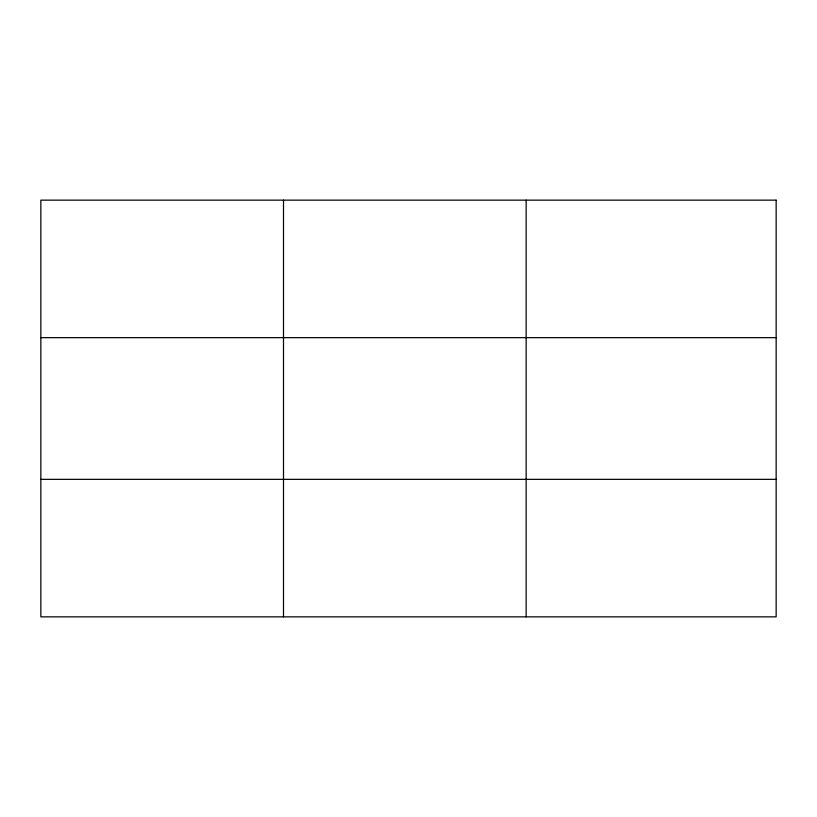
<?xml version="1.0" encoding="UTF-8"?>
<svg xmlns="http://www.w3.org/2000/svg" width="817" height="817" viewBox="0 0 817 817"><rect width="100%" height="100%" fill="white"/><g stroke="black" fill="none" stroke-linecap="round" stroke-linejoin="round"><path stroke-width="1.23" d="M283.499 200.145L283.499 616.855M526.148 200.145L526.148 616.855M40.85 337.656L776.15 337.656M40.85 479.344L776.15 479.344M776.15 200.145L776.15 616.855L40.85 616.855L40.85 200.145L776.15 200.145"/></g></svg>
